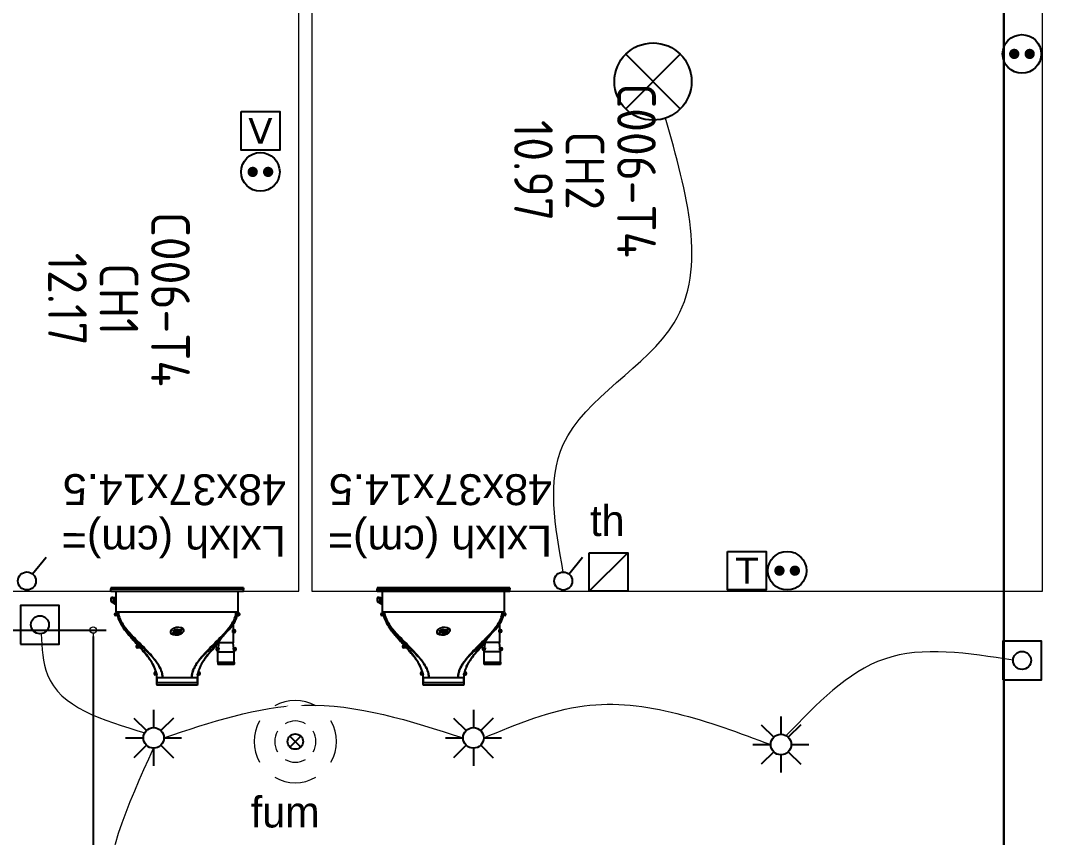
# Model space of a CAD drawing. Header units: millimetres. Extents: x 454430 to 532383, y -370512 to -310890.
# Drawn here: x 493818 to 497810, y -338494 to -335321 of the extents above; entities that cross this region are included whole.
import ezdxf
from ezdxf import colors
from ezdxf.entities.mleader import LeaderData, LeaderLine
from ezdxf.math import Vec2, Vec3

# ---------------------------------------------------------------- set-up
doc = ezdxf.new("R2010")
doc.units = ezdxf.units.MM
doc.set_wipeout_variables(frame=1)
doc.layers.add('_GAZELEC-BOITE INCORPO', color=36, linetype='Continuous', lineweight=18)
doc.layers.add('_GAZELEC-RESERVATION', color=1, linetype='Continuous', lineweight=18)
for name, color, linetype in [('prlm-CHAUFF', 30, 'Continuous'), ('prlm-ELEC-CFA', 181, 'Continuous'), ('prlm-ELEC-CFO', 201, 'Continuous'), ('prlm-ELEC-SSI', 230, 'Continuous')]:
    doc.layers.add(name, color=color, linetype=linetype)
doc.layers.add('prlm-xpoly', color=7, linetype='Continuous', plot=False)
doc.layers.add('prlm-ZEROPLOT', color=254, linetype='Continuous', plot=False)
doc.styles.add('Arial', font='arial.ttf')
doc.styles.add('prlm-elec-cfa', font='comic.ttf', dxfattribs={"height": 12})
doc.styles.add('prlm-elec-ssi', font='comic.ttf', dxfattribs={"height": 12})
doc.styles.add('prlm-xpoly', font='isocp.shx', dxfattribs={"height": 15})
doc.styles.get("Standard").update_dxf_attribs({"font": 'arial.ttf'})
doc.dimstyles.new('200', dxfattribs={"dimtxt": 150, "dimasz": 25, "dimexe": 50, "dimexo": 50, "dimgap": 20, "dimtad": 1, "dimdec": 0, "dimlfac": 0.1, "dimdsep": 46, "dimtxsty": 'Arial', "dimblk1": 'DOTBLANK', "dimblk2": 'DOTBLANK', "dimsah": 1, "dimcen": 25, "dimclrd": 5, "dimclre": 5, "dimadec": 0, "dimazin": 0, "dimtfac": 1, "dimtdec": 0, "dimtmove": 0, "dimatfit": 3, "dimldrblk": 'DOTBLANK', "dimfxl": 50, "dimtolj": 1, "dimtzin": 0, "dimarcsym": 0})

# ---------------------------------------------------------------- blocks, each defined once
blk = doc.blocks.new('xi.BP')
at = {"layer": 'prlm-ELEC-CFO', "color": 0, "flags": 128}
blk.add_lwpolyline([(-7.5, -7.5), (7.5, -7.5), (7.5, 7.5), (-7.5, 7.5)], close=True, dxfattribs=at)
at = {"layer": 'prlm-ELEC-CFO', "color": 0}
blk.add_circle((0, 0), 3.5, dxfattribs=at)
blk = doc.blocks.new('xi.SPOT')
at = {"color": 0, "lineweight": 5}
blk.add_wipeout([(-4, 0), (-2.83, -2.83), (0, -4), (2.83, -2.83), (4, 0), (2.83, 2.83), (0, 4), (-2.83, 2.83)], dxfattribs=at).dxf.layer = 'prlm-ELEC-CFO'
at = {"layer": 'prlm-ELEC-CFO', "color": 0, "linetype": 'ByBlock', "lineweight": -2, "flags": 128}
for points in [[(0, 10.88), (0, 4)], [(-7.69, 7.69), (-2.83, 2.83)], [(7.69, 7.69), (2.83, 2.83)], [(-10.88, 0), (-4, 0)], [(4, 0), (10.88, 0)], [(-2.83, -2.83), (-7.69, -7.69)], [(2.83, -2.83), (7.69, -7.69)], [(0, -4), (0, -10.88)]]:
    blk.add_lwpolyline(points, dxfattribs=at)
at = {"layer": 'prlm-ELEC-CFO', "color": 0, "linetype": 'ByBlock', "lineweight": -2}
blk.add_circle((0, 0), 4, dxfattribs=at)
blk = doc.blocks.new('xi.PC')
at = {"color": 0, "lineweight": 5}
blk.add_wipeout([(-7.5, -7.5), (7.5, -7.5), (7.5, 7.5), (-7.5, 7.5)], dxfattribs=at).dxf.layer = 'prlm-ELEC-CFO'
at = {"layer": 'prlm-ELEC-CFO', "color": 0, "linetype": 'ByBlock', "lineweight": 5, "const_width": 2}
for points in [[(-4, 0, 1), (-2, 0, 1)], [(2, 0, 1), (4, 0, 1)]]:
    blk.add_lwpolyline(points, format="xyb", close=True, dxfattribs=at)
at = {"layer": 'prlm-ELEC-CFO', "color": 0, "linetype": 'ByBlock', "lineweight": -2}
blk.add_circle((0, 0), 7.5, dxfattribs=at)
blk = doc.blocks.new('xi.SA')
at = {"layer": 'prlm-ELEC-CFO', "color": 0}
blk.add_lwpolyline([(0.2, -1.28), (5.5, 5.28)], dxfattribs=at)
blk.add_circle((-2, -4), 3.5, dxfattribs=at)
blk = doc.blocks.new('xi.PTCE')
at = {"layer": 'prlm-ELEC-CFO', "color": 0}
for points in [[(-10.61, 10.61), (10.61, -10.61)], [(10.61, 10.61), (-10.61, -10.61)]]:
    blk.add_lwpolyline(points, dxfattribs=at)
at = {"layer": 'prlm-ELEC-CFO', "color": 0, "linetype": 'ByBlock'}
blk.add_circle((0, 0), 15, dxfattribs=at)
blk = doc.blocks.new('xi.fum')
at = {"color": 0}
blk.add_wipeout([(-10.61, -10.61), (-15, 0), (-10.61, 10.61), (0, 15), (10.61, 10.61), (15, 0), (10.61, -10.61), (0, -15)], dxfattribs=at).dxf.layer = 'prlm-ELEC-SSI'
at = {"layer": 'prlm-ELEC-SSI', "color": 0}
for points in [[(-2.12, 2.12), (2.12, -2.12)], [(2.12, 2.12), (-2.12, -2.12)]]:
    blk.add_lwpolyline(points, dxfattribs=at)
blk.add_circle((0, 0), 3, dxfattribs=at)
at = {"layer": 'prlm-ELEC-SSI', "color": 0, "lineweight": 13}
for radius, start, end in [(16, 60, 120), (16, 150, 210), (8, 60, 120), (16, 330, 30), (8, 150, 210), (8, 330, 30), (8, 240, 300), (16, 240, 300)]:
    blk.add_arc((0, 0), radius, start, end, dxfattribs=at)
blk = doc.blocks.new('xi.twintop')
at = {"layer": 'prlm-CHAUFF', "ltscale": 50}
for p, q in [((-7.9, 36.5), (7.9, 36.5)), ((-8.61, 31.95), (-8.61, 32.05)), ((-8.61, 32.05), (-8.51, 32.05)), ((-8.51, 31.95), (-8.61, 31.95)), ((-8.51, 32.16), (-8.41, 32.16)), ((-8.51, 32.05), (-8.51, 32.16)), ((-8.51, 31.84), (-8.51, 31.95)), ((-7.9, 32.5), (-8.46, 32.5)), ((-8.41, 32.16), (-8.41, 32.05)), ((-8.41, 32.05), (-8.3, 32.05)), ((-8.3, 31.95), (-8.41, 31.95)), ((-8.41, 31.95), (-8.41, 31.84)), ((-8.3, 32.05), (-8.3, 31.95)), ((-8.16, 31.5), (-7.95, 32.18)), ((-8, 35.6), (8, 35.6)), ((-7.9, 32.5), (-7.95, 32.18)), ((-7.9, 35.6), (-7.9, 33.5)), ((-7.9, 33.5), (-7.9, 35.6)), ((-5.67, 33.5), (-7.9, 33.5)), ((5.67, 33.5), (-5.67, 33.5)), ((7.9, 33.5), (5.67, 33.5)), ((7.9, 35.6), (7.9, 33.5)), ((7.9, 33.5), (7.9, 35.6)), ((7.95, 32.18), (7.9, 32.5)), ((7.9, 32.5), (8.46, 32.5)), ((8.16, 31.5), (7.95, 32.18)), ((8.3, 31.95), (8.3, 32.05)), ((8.3, 32.05), (8.41, 32.05)), ((8.41, 31.95), (8.3, 31.95)), ((8.41, 32.16), (8.51, 32.16)), ((8.41, 32.05), (8.41, 32.16)), ((8.41, 31.84), (8.41, 31.95)), ((8.51, 32.16), (8.51, 32.05)), ((8.51, 32.05), (8.61, 32.05)), ((8.61, 31.95), (8.51, 31.95)), ((8.51, 31.95), (8.51, 31.84)), ((8.61, 32.05), (8.61, 31.95)), ((-22.15, 28.5), (-15.85, 28.5)), ((-9.41, 28.48), (-9.41, 28.48)), ((-8.41, 31.84), (-8.51, 31.84)), ((-8.46, 31.5), (-8.16, 31.5)), ((8.46, 31.5), (8.16, 31.5)), ((8.51, 31.84), (8.41, 31.84)), ((9.12, 29.02), (9.09, 29.02)), ((9.41, 28.48), (9.38, 28.48)), ((-15.75, 27.6), (-22.25, 27.6)), ((-22.15, 27.6), (-22.15, 23.5)), ((-22.15, 27.6), (-22.15, 23.5)), ((-15.85, 27.6), (-15.85, 23.5)), ((-15.85, 27.6), (-15.85, 23.5)), ((-22.56, 22.55), (-22.45, 22.55)), ((-22.56, 22.45), (-22.56, 22.55)), ((-22.45, 22.45), (-22.56, 22.45)), ((-22.45, 22.66), (-22.35, 22.66)), ((-22.45, 22.55), (-22.45, 22.66)), ((-22.45, 22.34), (-22.45, 22.45)), ((-22.35, 22.34), (-22.45, 22.34)), ((-22.4, 23), (-21.97, 23)), ((-21.85, 22), (-22.4, 22)), ((-22.35, 22.66), (-22.35, 22.55)), ((-22.35, 22.55), (-22.24, 22.55)), ((-22.24, 22.45), (-22.35, 22.45)), ((-22.35, 22.45), (-22.35, 22.34)), ((-22.24, 22.55), (-22.24, 22.45)), ((-15.85, 23.5), (-22.15, 23.5)), ((-21.97, 23), (-21.85, 22.06)), ((-21.85, 22.06), (-21.85, 22)), ((-21.8, 20), (-16.2, 20)), ((-21.8, 16), (-21.8, 20)), ((-21.8, 16), (-21.8, 20)), ((-16.2, 19.84), (-14.13, 22)), ((-14.13, 22), (-16.2, 19.84)), ((-16.2, 19.84), (-16.2, 20)), ((-16.2, 19.84), (-16.2, 20)), ((-16.15, 22.06), (-16.03, 23)), ((-16.15, 22), (-16.15, 22.06)), ((-15.6, 22), (-16.15, 22)), ((-16.03, 23), (-15.6, 23)), ((-15.76, 22.45), (-15.76, 22.55)), ((-15.76, 22.55), (-15.65, 22.55)), ((-15.65, 22.45), (-15.76, 22.45)), ((-15.65, 22.66), (-15.55, 22.66)), ((-15.65, 22.55), (-15.65, 22.66)), ((-15.65, 22.34), (-15.65, 22.45)), ((-15.55, 22.34), (-15.65, 22.34)), ((-15.55, 22.66), (-15.55, 22.55)), ((-15.55, 22.55), (-15.44, 22.55)), ((-15.55, 22.45), (-15.55, 22.34)), ((-15.44, 22.45), (-15.55, 22.45)), ((-15.44, 22.55), (-15.44, 22.45)), ((14.83, 21), (13.83, 22)), ((13.83, 22), (15.44, 22)), ((15.44, 21), (14.83, 21)), ((15.28, 21.45), (15.28, 21.55)), ((15.28, 21.55), (15.39, 21.55)), ((15.39, 21.45), (15.28, 21.45)), ((15.39, 21.66), (15.49, 21.66)), ((15.39, 21.55), (15.39, 21.66)), ((15.39, 21.34), (15.39, 21.45)), ((15.49, 21.34), (15.39, 21.34)), ((15.49, 21.66), (15.49, 21.55)), ((15.49, 21.55), (15.6, 21.55)), ((15.49, 21.45), (15.49, 21.34)), ((15.6, 21.45), (15.49, 21.45)), ((15.6, 21.55), (15.6, 21.45)), ((-22.2, 16), (-21.65, 16)), ((-21.65, 16), (-21.65, 15)), ((-22.36, 15.45), (-22.36, 15.55)), ((-22.36, 15.55), (-22.25, 15.55)), ((-22.25, 15.45), (-22.36, 15.45)), ((-22.25, 15.66), (-22.15, 15.66)), ((-22.25, 15.55), (-22.25, 15.66)), ((-22.25, 15.34), (-22.25, 15.45)), ((-22.15, 15.34), (-22.25, 15.34)), ((-21.65, 15), (-22.2, 15)), ((-22.15, 15.66), (-22.15, 15.55)), ((-22.15, 15.55), (-22.04, 15.55)), ((-22.15, 15.45), (-22.15, 15.34)), ((-22.04, 15.45), (-22.15, 15.45)), ((-22.04, 15.55), (-22.04, 15.45)), ((-21.8, 12.88), (-21.8, 15)), ((-21.8, 12.88), (-21.8, 15)), ((-23.96, 8.95), (-23.96, 9.05)), ((-23.96, 9.05), (-23.85, 9.05)), ((-23.85, 8.95), (-23.96, 8.95)), ((-23.85, 9.16), (-23.75, 9.16)), ((-23.85, 9.05), (-23.85, 9.16)), ((-23.85, 8.84), (-23.85, 8.95)), ((-23.75, 8.84), (-23.85, 8.84)), ((-23.8, 9.5), (-23.19, 9.5)), ((-23.36, 8.5), (-23.8, 8.5)), ((-23.75, 9.16), (-23.75, 9.05)), ((-23.75, 9.05), (-23.64, 9.05)), ((-23.75, 8.95), (-23.75, 8.84)), ((-23.64, 8.95), (-23.75, 8.95)), ((23.7, 8), (-23.7, 8)), ((-23.7, 8), (-23.7, 0)), ((-23.64, 9.05), (-23.64, 8.95)), ((-23.36, 8.42), (-23.36, 8.5)), ((23.19, 9.5), (23.8, 9.5)), ((23.36, 8.42), (23.36, 8.5)), ((23.8, 8.5), (23.36, 8.5)), ((23.64, 8.95), (23.64, 9.05)), ((23.64, 9.05), (23.75, 9.05)), ((23.75, 8.95), (23.64, 8.95)), ((23.7, 8), (23.7, 0)), ((23.75, 9.16), (23.85, 9.16)), ((23.75, 9.05), (23.75, 9.16)), ((23.75, 8.84), (23.75, 8.95)), ((23.85, 8.84), (23.75, 8.84)), ((23.85, 9.16), (23.85, 9.05)), ((23.85, 9.05), (23.96, 9.05)), ((23.85, 8.95), (23.85, 8.84)), ((23.96, 8.95), (23.85, 8.95)), ((23.96, 9.05), (23.96, 8.95)), ((24.18, 4.47), (23.7, 4.81)), ((24.06, 4.42), (23.7, 4.66)), ((24.06, 2.6), (24.06, 4.42)), ((24.64, 4.04), (24.06, 4.42)), ((24.2, 4.46), (24.18, 4.47)), ((24.54, 4.24), (24.2, 4.46)), ((24.35, 4.85), (24.33, 4.89)), ((24.35, 4.36), (24.35, 4.85)), ((24.35, 4.85), (24.36, 4.85)), ((24.41, 4.79), (24.43, 4.83)), ((24.41, 4.79), (24.41, 4.32)), ((25.01, 4.43), (24.41, 4.79)), ((24.43, 4.83), (25.04, 4.47)), ((24.64, 4.04), (24.72, 4.01)), ((24.64, 2.6), (24.64, 4.04)), ((24.72, 4.01), (24.72, 2.65)), ((25.04, 4.47), (25.01, 4.43)), ((25.01, 4.25), (25.01, 4.43)), ((25.02, 4.42), (25.01, 4.43)), ((25.06, 4.46), (25.02, 4.42)), ((25.02, 4.42), (25.02, 4.25)), ((25.28, 4.25), (25.02, 4.42)), ((25.04, 4.47), (25.06, 4.46)), ((25.06, 4.46), (25.39, 4.24)), ((25.71, 2.65), (25.71, 4.01)), ((-25.75, 0), (-25.75, -0.73)), ((25.75, 0), (-25.75, 0)), ((23.7, 2.6), (24.06, 2.6)), ((23.7, 2.57), (23.73, 2.6)), ((23.79, 2.6), (23.88, 2.51)), ((23.88, 2.51), (23.97, 2.6)), ((24.04, 2.6), (24.13, 2.51)), ((24.64, 2.6), (24.06, 2.6)), ((24.13, 2.51), (24.22, 2.6)), ((24.18, 2.56), (24.24, 2.51)), ((24.24, 2.51), (24.3, 2.58)), ((24.28, 2.6), (24.37, 2.51)), ((24.37, 2.51), (24.46, 2.6)), ((24.42, 2.57), (24.48, 2.51)), ((24.48, 2.51), (24.56, 2.58)), ((24.54, 2.6), (24.63, 2.51)), ((24.63, 2.51), (24.72, 2.6)), ((24.72, 2.65), (24.64, 2.6)), ((24.64, 2.6), (24.64, 2.6)), ((25.66, 2.6), (24.64, 2.6)), ((24.7, 2.58), (24.77, 2.51)), ((24.72, 2.65), (25.71, 2.65)), ((24.73, 2.6), (24.82, 2.51)), ((24.77, 2.51), (24.79, 2.53)), ((24.82, 2.51), (24.91, 2.6)), ((24.9, 2.59), (24.98, 2.51)), ((24.98, 2.51), (25.07, 2.6)), ((25.02, 2.54), (25.05, 2.51)), ((25.05, 2.51), (25.09, 2.55)), ((25.06, 2.58), (25.13, 2.51)), ((25.13, 2.51), (25.22, 2.6)), ((25.19, 2.57), (25.25, 2.51)), ((25.25, 2.51), (25.34, 2.6)), ((25.27, 2.53), (25.29, 2.51)), ((25.29, 2.51), (25.32, 2.54)), ((25.31, 2.56), (25.36, 2.51)), ((25.36, 2.51), (25.45, 2.6)), ((25.4, 2.55), (25.44, 2.51)), ((25.44, 2.51), (25.53, 2.6)), ((25.48, 2.54), (25.51, 2.51)), ((25.51, 2.51), (25.6, 2.6)), ((25.53, 2.53), (25.55, 2.51)), ((25.55, 2.51), (25.64, 2.6)), ((25.71, 2.65), (25.66, 2.6)), ((25.66, 2.6), (25.66, 2.6)), ((25.75, 0), (25.75, -0.73)), ((-25.75, -0.81), (-25.75, -0.73)), ((-25.75, -0.73), (25.75, -0.73)), ((-25.75, -1.3), (-25.75, -0.81)), ((25.75, -0.81), (-25.75, -0.81)), ((-25.75, -1.3), (25.75, -1.3)), ((23.75, -0.99), (-23.75, -0.99)), ((-23.75, -1.06), (-23.75, -0.99)), ((-23.55, -0.99), (-23.75, -1.06)), ((-23.75, -1.06), (23.75, -1.06)), ((23.75, -1.11), (-23.75, -1.11)), ((-23.75, -1.16), (-23.75, -1.11)), ((-23.59, -1.11), (-23.75, -1.16)), ((-23.75, -1.16), (23.75, -1.16)), ((23.75, -1.2), (-23.75, -1.2)), ((-23.75, -1.23), (-23.75, -1.2)), ((-23.64, -1.2), (-23.75, -1.23)), ((-23.75, -1.23), (23.75, -1.23)), ((23.75, -1.26), (-23.75, -1.26)), ((-23.75, -1.28), (-23.75, -1.26)), ((-23.68, -1.26), (-23.75, -1.28)), ((-23.75, -1.28), (23.75, -1.28)), ((23.75, -1.29), (-23.75, -1.29)), ((-23.75, -1.3), (-23.75, -1.29)), ((-23.73, -1.29), (-23.75, -1.3)), ((-23.75, -1.3), (23.75, -1.3)), ((23.75, -1.06), (23.55, -0.99)), ((23.75, -1.16), (23.59, -1.11)), ((23.75, -1.23), (23.64, -1.2)), ((23.75, -1.28), (23.68, -1.26)), ((23.75, -1.3), (23.73, -1.29)), ((23.75, -0.99), (23.75, -1.06)), ((23.75, -1.11), (23.75, -1.16)), ((23.75, -1.2), (23.75, -1.23)), ((23.75, -1.26), (23.75, -1.28)), ((23.75, -1.29), (23.75, -1.3)), ((25.75, -0.73), (25.75, -0.81)), ((25.75, -1.3), (25.75, -0.81))]:
    blk.add_line(p, q, dxfattribs=at)
for centre, radius in [((-8.46, 32), 0.3), ((-8.46, 32), 0.25), ((8.46, 32), 0.3), ((8.46, 32), 0.25), ((-22.4, 22.5), 0.3), ((-22.4, 22.5), 0.25), ((-15.6, 22.5), 0.3), ((-15.6, 22.5), 0.25), ((15.44, 21.5), 0.3), ((15.44, 21.5), 0.25), ((-22.2, 15.5), 0.3), ((-22.2, 15.5), 0.25), ((-23.8, 9), 0.3), ((-23.8, 9), 0.25), ((23.8, 9), 0.3), ((23.8, 9), 0.25)]:
    blk.add_circle(centre, radius, dxfattribs=at)
for centre, radius, start, end in [((-6.01, 35.83), 2, 160.5755, 186.7441), ((-6.01, 35.83), 2, 160.5755, 186.7441), ((6.01, 35.83), 2, 353.2559, 19.4245), ((6.01, 35.83), 2, 353.2559, 19.4245), ((-8.46, 32), 0.5, 90, 270), ((-15.67, 33.51), 7.77, 352.5456, 359.9423), ((-15.72, 33.51), 7.82, 352.5763, 359.9264), ((-15.07, 33.49), 7.17, 352.0923, 353.5448), ((-15.07, 33.49), 7.17, 353.9053, 0.1157), ((15.11, 33.49), 7.25, 179.9215, 187.8382), ((15.67, 33.51), 7.77, 180.0577, 187.4544), ((15.72, 33.51), 7.82, 180.0736, 187.4237), ((21.1, 34.98), 13.43, 192.9954, 216.0824), ((8.46, 32), 0.5, 270, 90), ((-20.26, 27.83), 2, 160.5755, 186.7441), ((-20.26, 27.83), 2, 160.5755, 186.7441), ((-17.74, 27.83), 2, 353.2559, 19.4245), ((-17.74, 27.83), 2, 353.2559, 19.4245), ((-43.13, 48.06), 39, 319.3887, 329.86), ((-43.13, 48.06), 39, 319.3887, 329.8601), ((-26.92, 38.17), 20.01, 331.0483, 332.7983), ((-26.92, 38.17), 20.01, 331.0482, 332.7982), ((-19.51, 34.47), 11.74, 332.3321, 345.441), ((-19.16, 34.32), 11.35, 332.1374, 345.6929), ((19.16, 34.32), 11.35, 194.4106, 207.8626), ((26.92, 38.17), 20.01, 207.2018, 208.9518), ((43.13, 48.06), 39, 210.1399, 220.6113), ((43.13, 48.06), 39, 212.5506, 220.6113), ((-22.4, 22.5), 0.5, 90, 270), ((-15.6, 22.5), 0.5, 270, 90), ((-22.51, 30.1), 11.66, 315.9701, 320.4245), ((-22.76, 30.33), 11.99, 316.0326, 320.3619), ((22.51, 30.1), 11.66, 219.5755, 224.0299), ((22.76, 30.33), 11.99, 219.6381, 223.9674), ((15.44, 21.5), 0.5, 270, 90), ((-22.2, 15.5), 0.5, 90, 270), ((-44.74, 40.05), 35.1, 315.7111, 319.5265), ((-2.48, -0.77), 23.65, 136.4099, 144.7501), ((-23.8, 9), 0.5, 90, 270), ((-11.41, 6.64), 12.12, 163.7263, 166.3852), ((23.8, 9), 0.5, 270, 90), ((17.64, -7.23), 13.85, 61.9182, 64.0515), ((17.76, -6.88), 13.43, 62.115, 63.7632), ((18.29, -6.04), 12.5, 61.3177, 61.5903), ((24.75, 5.45), 0.703, 233.033, 242.9325), ((24.72, 5.11), 0.448, 214.6713, 225.4982), ((25.88, 4.92), 0.836, 234.1326, 239.2425), ((18.29, -6.04), 12.5, 53.7494, 55.0637)]:
    blk.add_arc(centre, radius, start, end, dxfattribs=at)
blk.add_ellipse((0, 15.55), major_axis=(2.49, 0.57), ratio=0.600775, dxfattribs=at)
for points, knots in [([(-5.67, 33.5), (-5.67, 33.33), (-5.68, 33.16), (-5.7, 32.82), (-5.72, 32.65), (-5.8, 32.15), (-5.87, 31.82), (-6.05, 31.16), (-6.16, 30.84), (-6.41, 30.21), (-6.55, 29.9), (-7, 29), (-7.34, 28.43), (-8.08, 27.34), (-8.47, 26.81), (-9.69, 25.27), (-10.57, 24.3), (-12.38, 22.39), (-13.32, 21.46), (-15.19, 19.6), (-16.12, 18.67), (-17.95, 16.77), (-18.84, 15.8), (-20.08, 14.27), (-20.47, 13.75), (-21.03, 12.94), (-21.21, 12.66), (-21.55, 12.09), (-21.72, 11.8), (-22.17, 10.91), (-22.43, 10.31), (-22.7, 9.36), (-22.77, 9.03), (-22.86, 8.47), (-22.88, 8.24), (-22.89, 8)], [0, 0, 0, 0, 0.015625, 0.015625, 0.03125, 0.03125, 0.0625, 0.0625, 0.09375, 0.09375, 0.125, 0.125, 0.1875, 0.1875, 0.25, 0.25, 0.375, 0.375, 0.5, 0.5, 0.625, 0.625, 0.75, 0.75, 0.8125, 0.8125, 0.84375, 0.84375, 0.875, 0.875, 0.9375, 0.9375, 0.96875, 0.96875, 0.9907189, 0.9907189, 0.9907189, 0.9907189]), ([(-18.04, 17.26), (-16.85, 18.51), (-15.59, 19.7), (-13.1, 22.1), (-11.85, 23.3), (-10.07, 25.17), (-9.49, 25.81), (-8.39, 27.13), (-7.87, 27.82), (-7.16, 28.91), (-6.93, 29.29), (-6.52, 30.07), (-6.33, 30.48), (-6.02, 31.31), (-5.89, 31.74), (-5.76, 32.39), (-5.73, 32.61), (-5.69, 32.95), (-5.69, 33.06), (-5.67, 33.28), (-5.67, 33.39), (-5.67, 33.5)], [0, 0, 0, 0, 0.25, 0.25, 0.5, 0.5, 0.625, 0.625, 0.75, 0.75, 0.8125, 0.8125, 0.875, 0.875, 0.9375, 0.9375, 0.96875, 0.96875, 0.984375, 0.984375, 1, 1, 1, 1]), ([(5.67, 33.5), (5.67, 33.33), (5.68, 33.16), (5.71, 32.81), (5.73, 32.64), (5.81, 32.14), (5.88, 31.8), (6.08, 31.14), (6.2, 30.82), (6.47, 30.19), (6.62, 29.88), (7.1, 28.98), (7.46, 28.42), (8.23, 27.34), (8.65, 26.82), (9.93, 25.3), (10.84, 24.34), (12.72, 22.46), (13.69, 21.54), (15.61, 19.69), (16.57, 18.77), (18.43, 16.87), (19.34, 15.9), (20.59, 14.36), (20.99, 13.83), (21.55, 13), (21.73, 12.72), (22.07, 12.15), (22.24, 11.85), (22.69, 10.95), (22.94, 10.33), (23.21, 9.37), (23.28, 9.05), (23.36, 8.48), (23.38, 8.24), (23.39, 8)], [0, 0, 0, 0, 0.015625, 0.015625, 0.03125, 0.03125, 0.0625, 0.0625, 0.09375, 0.09375, 0.125, 0.125, 0.1875, 0.1875, 0.25, 0.25, 0.375, 0.375, 0.5, 0.5, 0.625, 0.625, 0.75, 0.75, 0.8125, 0.8125, 0.84375, 0.84375, 0.875, 0.875, 0.9375, 0.9375, 0.96875, 0.96875, 0.9908046, 0.9908046, 0.9908046, 0.9908046]), ([(22.89, 8), (22.88, 8.24), (22.86, 8.47), (22.77, 9.03), (22.7, 9.36), (22.43, 10.31), (22.17, 10.91), (21.72, 11.8), (21.55, 12.09), (21.21, 12.66), (21.03, 12.94), (20.47, 13.75), (20.08, 14.27), (18.84, 15.8), (17.95, 16.77), (16.12, 18.67), (15.18, 19.6), (13.32, 21.46), (12.38, 22.39), (10.57, 24.3), (9.69, 25.27), (8.47, 26.81), (8.08, 27.34), (7.34, 28.43), (7, 29), (6.55, 29.9), (6.41, 30.21), (6.16, 30.84), (6.05, 31.16), (5.87, 31.82), (5.79, 32.15), (5.72, 32.65), (5.7, 32.82), (5.68, 33.16), (5.67, 33.33), (5.67, 33.5)], [0.0092808, 0.0092808, 0.0092808, 0.0092808, 0.03125, 0.03125, 0.0625, 0.0625, 0.125, 0.125, 0.15625, 0.15625, 0.1875, 0.1875, 0.25, 0.25, 0.375, 0.375, 0.5, 0.5, 0.625, 0.625, 0.75, 0.75, 0.8125, 0.8125, 0.875, 0.875, 0.90625, 0.90625, 0.9375, 0.9375, 0.96875, 0.96875, 0.984375, 0.984375, 1, 1, 1, 1]), ([(-8.9, 29.46), (-9.06, 29.12), (-9.43, 28.41), (-10.08, 27.35), (-10.83, 26.27), (-11.65, 25.18), (-12.54, 24.1), (-13.65, 22.81), (-14.86, 21.46), (-15.81, 20.43), (-16.2, 20)], [0.1568082, 0.1568082, 0.1568082, 0.1568082, 0.2305418, 0.3149874, 0.4025619, 0.4929385, 0.5856877, 0.6803551, 0.8317746, 0.9509578, 0.9509578, 0.9509578, 0.9509578]), ([(14.38, 22), (14.06, 22.36), (13.37, 23.14), (12.33, 24.35), (11.38, 25.54), (10.58, 26.62), (9.93, 27.59), (9.37, 28.52), (9.05, 29.15), (8.91, 29.44)], [0.5730592, 0.5730592, 0.5730592, 0.5730592, 0.626259, 0.6884084, 0.7489718, 0.7930827, 0.8358988, 0.8773199, 0.9123747, 0.9123747, 0.9123747, 0.9123747]), ([(23.19, 9.5), (23.12, 9.79), (23.04, 10.07), (22.86, 10.64), (22.75, 10.92), (22.41, 11.74), (22.14, 12.27), (21.56, 13.3), (21.24, 13.8), (20.57, 14.77), (20.21, 15.25), (19.11, 16.65), (18.33, 17.54), (16.73, 19.29), (15.91, 20.15), (15.09, 21)], [0, 0, 0, 0, 0.0625, 0.0625, 0.125, 0.125, 0.25, 0.25, 0.375, 0.375, 0.5, 0.5, 0.75, 0.75, 1, 1, 1, 1]), ([(21.4, 13.55), (21.3, 13.71), (20.98, 14.2), (20.41, 15.02), (19.67, 15.99), (18.88, 16.96), (17.95, 18.04), (16.9, 19.22), (15.98, 20.24), (15.44, 20.84), (15.29, 21)], [0.1694223, 0.1694223, 0.1694223, 0.1694223, 0.1906001, 0.2339285, 0.2787061, 0.3247019, 0.3716424, 0.4351709, 0.4991397, 0.523565, 0.523565, 0.523565, 0.523565]), ([(-18.04, 17.26), (-17.81, 17.52), (-17.58, 17.79), (-17.17, 18.3), (-16.98, 18.55), (-16.64, 19.03), (-16.49, 19.25), (-16.32, 19.53), (-16.28, 19.62), (-16.22, 19.76), (-16.2, 19.81), (-16.2, 19.84)], [0, 0, 0, 0, 0.25, 0.25, 0.5, 0.5, 0.75, 0.75, 0.875, 0.875, 1, 1, 1, 1]), ([(-1.63, 15.67), (-0.9, 16.39), (-0.53, 16.49), (-0.14, 16.44), (0.47, 16.38), (1.12, 15.98), (1.85, 16.55)], [0, 0, 0, 0, 0.389075, 0.389075, 0.389075, 1, 1, 1, 1]), ([(-23.39, 8), (-23.38, 8.28), (-23.35, 8.55), (-23.25, 9.19), (-23.16, 9.55), (-22.84, 10.61), (-22.54, 11.29), (-21.83, 12.6), (-21.42, 13.22), (-20.56, 14.41), (-20.09, 14.98), (-19.62, 15.54)], [0.0331631, 0.0331631, 0.0331631, 0.0331631, 0.125, 0.125, 0.25, 0.25, 0.5, 0.5, 0.75, 0.75, 1, 1, 1, 1]), ([(-23.19, 9.5), (-23.12, 9.8), (-23.04, 10.09), (-22.9, 10.53), (-22.84, 10.67), (-22.74, 10.96), (-22.68, 11.1), (-22.5, 11.53), (-22.37, 11.8), (-22.1, 12.35), (-21.95, 12.61), (-21.8, 12.88)], [0, 0, 0, 0, 0.25, 0.25, 0.375, 0.375, 0.5, 0.5, 0.75, 0.75, 1, 1, 1, 1]), ([(-21.8, 12.88), (-21.96, 12.6), (-22.11, 12.32), (-22.4, 11.74), (-22.54, 11.45), (-22.78, 10.85), (-22.89, 10.55), (-23.01, 10.17), (-23.03, 10.1), (-23.05, 10.03)], [0, 0, 0, 0, 0.25, 0.25, 0.5, 0.5, 0.75, 0.75, 0.8062429, 0.8062429, 0.8062429, 0.8062429]), ([(-1.94, 14.63), (-1.21, 15.35), (-0.84, 15.44), (-0.45, 15.4), (0.16, 15.33), (0.81, 14.93), (1.54, 15.51)], [0, 0, 0, 0, 0.389075, 0.389075, 0.389075, 1, 1, 1, 1]), ([(24.24, 4.96), (24.23, 4.96), (24.23, 4.96), (24.22, 4.97), (24.2, 4.97), (24.19, 4.97), (24.18, 4.98), (24.16, 4.98), (24.15, 4.98), (24.13, 4.99), (24.11, 4.99), (24.09, 4.99), (24.08, 4.99), (24.05, 4.99), (24.02, 4.99), (23.98, 4.99), (23.93, 4.98), (23.89, 4.98), (23.84, 4.97), (23.78, 4.96), (23.74, 4.95), (23.71, 4.95), (23.7, 4.94)], [0.1059402, 0.1059402, 0.1059402, 0.1059402, 0.1359504, 0.1694868, 0.202886, 0.2361704, 0.2693627, 0.3024859, 0.3355633, 0.3686184, 0.401675, 0.434757, 0.4678887, 0.5010941, 0.5629781, 0.6246926, 0.6863942, 0.7482374, 0.8103737, 0.8729511, 0.9361135, 0.9654522, 0.9654522, 0.9654522, 0.9654522]), ([(23.7, 4.91), (23.71, 4.91), (23.72, 4.91), (23.74, 4.92), (23.78, 4.92), (23.81, 4.93), (23.83, 4.93), (23.86, 4.94), (23.89, 4.94), (23.92, 4.95), (23.94, 4.95), (23.97, 4.95), (23.99, 4.96), (24.02, 4.96), (24.04, 4.96), (24.06, 4.96), (24.08, 4.96), (24.11, 4.96), (24.14, 4.96), (24.18, 4.96), (24.21, 4.95), (24.24, 4.95), (24.26, 4.94), (24.28, 4.93), (24.3, 4.92), (24.32, 4.91), (24.33, 4.9), (24.33, 4.89)], [0.053874, 0.053874, 0.053874, 0.053874, 0.0607104, 0.0907643, 0.1206402, 0.1503557, 0.1799287, 0.2093776, 0.238721, 0.2679778, 0.2971672, 0.3263086, 0.3554219, 0.3845269, 0.4136437, 0.4427926, 0.4719939, 0.5012681, 0.5562327, 0.6110034, 0.6657154, 0.7205017, 0.7754929, 0.8308166, 0.8865967, 0.9429527, 1, 1, 1, 1]), ([(24.35, 4.85), (24.35, 4.86), (24.35, 4.86), (24.34, 4.87), (24.33, 4.88), (24.32, 4.88), (24.31, 4.89), (24.3, 4.89), (24.29, 4.9), (24.28, 4.9), (24.26, 4.91), (24.25, 4.91), (24.23, 4.91), (24.22, 4.92), (24.2, 4.92), (24.18, 4.92), (24.17, 4.92), (24.15, 4.92), (24.12, 4.92), (24.09, 4.92), (24.05, 4.92), (24, 4.92), (23.95, 4.91), (23.9, 4.9), (23.85, 4.89), (23.79, 4.88), (23.74, 4.87), (23.71, 4.86), (23.7, 4.86)], [0, 0, 0, 0, 0.0300773, 0.0600539, 0.0899314, 0.1197114, 0.1493956, 0.1789856, 0.2084831, 0.2378898, 0.2672073, 0.2964374, 0.3255817, 0.3546421, 0.3836203, 0.4125181, 0.4413372, 0.4700795, 0.4987468, 0.5532579, 0.6080368, 0.6630958, 0.7184471, 0.7741027, 0.8300742, 0.8863734, 0.9430116, 0.9677174, 0.9677174, 0.9677174, 0.9677174]), ([(24.65, 4.2), (24.65, 4.2), (24.64, 4.2), (24.64, 4.2), (24.63, 4.2), (24.63, 4.2), (24.62, 4.2), (24.61, 4.21), (24.6, 4.21), (24.59, 4.21), (24.58, 4.22), (24.55, 4.23), (24.54, 4.24), (24.54, 4.24)], [0, 0, 0, 0, 0.061789, 0.122374, 0.182441, 0.242697, 0.303842, 0.366548, 0.43144, 0.49908, 0.668346, 0.832646, 1, 1, 1, 1]), ([(25.45, 4.21), (25.44, 4.21), (25.44, 4.22), (25.43, 4.22), (25.41, 4.23), (25.4, 4.23), (25.39, 4.24), (25.37, 4.24), (25.36, 4.25), (25.34, 4.25), (25.32, 4.25), (25.3, 4.26), (25.29, 4.26), (25.27, 4.26), (25.24, 4.26), (25.22, 4.26), (25.2, 4.26), (25.17, 4.26), (25.13, 4.26), (25.08, 4.26), (25.03, 4.26), (24.97, 4.25), (24.91, 4.24), (24.85, 4.24), (24.79, 4.23), (24.72, 4.21), (24.67, 4.21), (24.65, 4.2)], [0.0304712, 0.0304712, 0.0304712, 0.0304712, 0.0599457, 0.0897682, 0.1195016, 0.1491541, 0.1787343, 0.2082505, 0.2377114, 0.2671256, 0.2965018, 0.3258487, 0.355175, 0.3844897, 0.4138015, 0.4431194, 0.4724522, 0.5018089, 0.5568669, 0.611863, 0.6668562, 0.7219052, 0.7770682, 0.8324028, 0.8879658, 0.9438132, 1, 1, 1, 1]), ([(25.71, 4.01), (25.69, 4.04), (25.65, 4.06), (25.55, 4.09), (25.48, 4.1), (25.35, 4.1), (25.31, 4.1), (25.21, 4.09), (25.16, 4.09), (24.98, 4.06), (24.86, 4.04), (24.72, 4.01)], [0, 0, 0, 0, 0.25, 0.25, 0.5, 0.5, 0.625, 0.625, 0.75, 0.75, 1, 1, 1, 1])]:
    blk.add_open_spline(points, degree=3, knots=knots, dxfattribs=at)
for points in [[(-22.15, 23.5), (-22.15, 23.33), (-22.14, 23.17), (-22.13, 23)], [(-22.15, 23.5), (-22.15, 23.33), (-22.14, 23.17), (-22.13, 23)], [(-22.01, 22), (-21.91, 21.33), (-21.8, 20.67), (-21.8, 20)], [(-22.01, 22), (-21.91, 21.33), (-21.8, 20.67), (-21.8, 20)], [(-15.99, 22), (-16.09, 21.33), (-16.2, 20.67), (-16.2, 20)], [(-15.99, 22), (-16.09, 21.33), (-16.2, 20.67), (-16.2, 20)], [(-15.85, 23.5), (-15.85, 23.33), (-15.86, 23.17), (-15.87, 23)], [(-15.85, 23.5), (-15.85, 23.33), (-15.86, 23.17), (-15.87, 23)], [(-1.78, 15.16), (-1.06, 15.88), (-0.68, 15.97), (-0.29, 15.93)], [(-0.23, 16.09), (-0.63, 16.13), (-1.01, 16.03), (-1.63, 15.67)], [(1.7, 16.04), (0.88, 15.1), (0.23, 15.51), (-0.39, 15.58)], [(-0.29, 15.93), (0.32, 15.87), (0.96, 15.47), (1.7, 16.04)], [(1.85, 16.55), (1.03, 15.62), (0.38, 16.02), (-0.23, 16.09)], [(-0.55, 15.04), (-0.94, 15.09), (-1.32, 14.99), (-1.94, 14.63)], [(-0.39, 15.58), (-0.78, 15.62), (-1.16, 15.52), (-1.78, 15.16)], [(1.54, 15.51), (0.72, 14.57), (0.07, 14.98), (-0.55, 15.04)], [(-23.19, 9.5), (-23.26, 9.17), (-23.32, 8.84), (-23.36, 8.5)], [(23.36, 8.5), (23.32, 8.84), (23.26, 9.17), (23.19, 9.5)]]:
    blk.add_open_spline(points, degree=3, dxfattribs=at)
at = {"layer": 'prlm-CHAUFF', "ltscale": 50, "insert": (-42.19, -13.41), "char_height": 12, "width": 139.7925, "attachment_point": 1}
blk.add_mtext('Lxlxh (cm)= 48x37x14.5', dxfattribs=at)
blk = doc.blocks.new('xi.th-ch')
at = {"layer": 'prlm-CHAUFF', "color": 0, "linetype": 'ByBlock', "lineweight": -2, "flags": 128}
blk.add_lwpolyline([(-7.5, 7.5), (7.5, 7.5), (7.5, -7.5), (-7.5, -7.5)], close=True, dxfattribs=at)
at = {"layer": 'prlm-CHAUFF', "color": 0}
blk.add_lwpolyline([(-7.5, -7.5), (7.5, 7.5)], dxfattribs=at)
blk = doc.blocks.new('xi.TEL')
at = {"layer": 'prlm-ELEC-CFA', "color": 0, "linetype": 'ByBlock', "lineweight": -2, "flags": 128}
blk.add_lwpolyline([(-7.5, 7.5), (7.5, 7.5), (7.5, -7.5), (-7.5, -7.5)], close=True, dxfattribs=at)
at = {"layer": 'prlm-ELEC-CFA', "color": 0, "linetype": 'ByBlock', "insert": (0, 0), "char_height": 10, "width": 11.36, "attachment_point": 5}
blk.add_mtext('{\\fVerdana|b0|i0|c0|p34;T}', dxfattribs=at)
blk = doc.blocks.new('xi.TV')
at = {"layer": 'prlm-ELEC-CFA', "color": 0, "linetype": 'ByBlock', "lineweight": -2, "flags": 128}
blk.add_lwpolyline([(-7.5, 7.5), (7.5, 7.5), (7.5, -7.5), (-7.5, -7.5)], close=True, dxfattribs=at)
at = {"layer": 'prlm-ELEC-CFA', "color": 0, "linetype": 'ByBlock', "insert": (0, 0), "char_height": 10, "width": 11.36, "attachment_point": 5}
blk.add_mtext('{\\fVerdana|b0|i0|c0|p34;V}', dxfattribs=at)
blk = doc.blocks.new('_DOTBLANK')
at = {"color": 0, "linetype": 'ByBlock'}
blk.add_line((-0.5, 0), (-1, 0), dxfattribs=at)
blk.add_circle((0, 0), 0.5, dxfattribs=at)
blk = doc.blocks.new('*D231')
at = {"layer": '_GAZELEC-BOITE INCORPO', "color": 5, "lineweight": -2, "transparency": 16777216}
for p, q in [((492809.8, -337688.4), (494150.4, -337688.4)), ((494100.4, -337713.4), (494100.4, -340567.5)), ((492812, -340592.5), (494150.4, -340592.5))]:
    blk.add_line(p, q, dxfattribs=at)
at = {"layer": '_GAZELEC-BOITE INCORPO', "color": 5, "lineweight": -2, "transparency": 16777216, "xscale": 25, "yscale": 25, "zscale": 25}
for p, rotation in [((494100.4, -337688.4), 90), ((494100.4, -340592.5), 270)]:
    blk.add_blockref('_DOTBLANK', p, dxfattribs=dict(at, rotation=rotation))
at = {"layer": '_GAZELEC-BOITE INCORPO', "color": 0, "transparency": 16777216, "insert": (494003.8, -339140.5), "char_height": 150, "attachment_point": 5, "rotation": 90, "style": 'Arial'}
blk.add_mtext('\\A1;290', dxfattribs=at)

msp = doc.modelspace()

# ---------------------------------------------------------------- linework, layer by layer
at = {"layer": 'prlm-ELEC-CFO', "lineweight": 13}
for points in [[(495925.8, -337462.9), (495925.8, -336967.3), (496356.8, -336494.8), (496322.9, -335699.5)], [(493898.4, -337702.6), (493922.1, -337861.8), (494300.1, -338087.5)], [(497673.1, -337805.9), (497173.7, -337800.9), (496791.7, -338098.7)], [(494374.9, -338107.3), (494920.2, -337980), (495536.8, -338107.3)], [(495616.8, -338107.3), (496007.4, -337982.7), (496731.4, -338133.1)], [(494326.2, -339261.2), (494154.8, -338804.4), (494334.9, -338147.3)]]:
    msp.add_spline(points, degree=3, dxfattribs=at)
at = {"layer": 'prlm-xpoly', "lineweight": 0}
for points in [[(494898.7, -333978.5), (491479.8, -333978.5), (491479.1, -337537.5), (494898.7, -337538)], [(494948.7, -337538), (497787.4, -337537.7), (497787.4, -335283.3), (498457.4, -335283.3), (498457.4, -333983.2), (494948.7, -333978.5)]]:
    msp.add_lwpolyline(points, close=True, dxfattribs=at)

# ---------------------------------------------------------------- block references
at = {"layer": 'prlm-CHAUFF', "xscale": 10, "yscale": 10, "zscale": 10}
for p, rotation in [((494426.4, -337537.3), 179.9318356805642), ((495460.4, -337537.2), 179.9999999999999)]:
    msp.add_blockref('xi.twintop', p, dxfattribs=dict(at, rotation=rotation))
msp.add_blockref('xi.th-ch', (496101.9, -337463), dxfattribs=at)
at = {"layer": 'prlm-ELEC-CFO', "xscale": 10, "yscale": 10, "zscale": 10}
for name, p in [('xi.PTCE', (496274.4, -335557.6)), ('xi.SA', (493862.6, -337457.8)), ('xi.SA', (495945.8, -337457.9)), ('xi.BP', (493893.2, -337668)), ('xi.BP', (497708.1, -337806.3))]:
    msp.add_blockref(name, p, dxfattribs=at)

# ---------------------------------------------------------------- texts
at = {"layer": 'prlm-ELEC-SSI', "lineweight": 20, "insert": (494845.7, -338335.3), "char_height": 120, "attachment_point": 2, "line_spacing_factor": 0.8, "style": 'prlm-elec-ssi', "bg_fill": 3, "box_fill_scale": 0.95, "bg_fill_color": 256, "bg_fill_transparency": 0}
msp.add_mtext('fum', dxfattribs=at)
at = {"layer": 'prlm-xpoly', "lineweight": 20, "char_height": 150, "attachment_point": 5, "rotation": 270, "line_spacing_factor": 0.8, "style": 'prlm-xpoly'}
for s, insert in [('C006-T4\\PCH2\\P10.97', (496010.1, -335903.2)), ('C006-T4\\PCH1\\P12.17', (494200.1, -336403.2))]:
    msp.add_mtext(s, dxfattribs=dict(at, insert=insert))

# ---------------------------------------------------------------- dimensions: what is measured, and where the dimension line sits
at = {"layer": '_GAZELEC-BOITE INCORPO'}
dim = msp.add_linear_dim(base=(494100.4, -340592.5), p1=(492759.8, -337688.4), p2=(492762, -340592.5), angle=90, dimstyle='200', dxfattribs=at)
dim.commit()
dim.dimension.update_dxf_attribs({"geometry": '*D231', "text_midpoint": (494003.8, -339140.5)})

# ---------------------------------------------------------------- leaders
at = {"layer": '_GAZELEC-RESERVATION', "color": 6}
ml = msp.add_multileader_mtext('Standard', dxfattribs=at)
ml.set_content('résa n°7\\P%%C125 A.inf: +206.59', color=6)
ml.set_leader_properties()
ml.build(insert=Vec2(0, 0))
ml.multileader.update_dxf_attribs({"has_text_frame": 1, "arrow_head_size": 80, "scale": 20})
ctx = ml.context
ctx.base_point, ctx.scale, ctx.char_height, ctx.arrow_head_size, ctx.landing_gap_size, ctx.plane_origin = Vec3(489746.5, -336846.5), 20, 80, 80, 40, Vec3(484039.2, -336648.1)
notes = []
notes.append((ctx, [(1, (1, 1, 0), (489656.6, -336846.5), (1, 0), 89.8, [(0, [(489657.9, -336211.2)], 0, [])])]))
ctx.mtext.insert, ctx.mtext.width, ctx.mtext.flow_direction = Vec3(489786.5, -336804.9), 1568.85, 5
for ctx, leaders in notes:
    for number, flags, end, landing, length, lines in leaders:
        leader = LeaderData()
        leader.index, (leader.has_last_leader_line, leader.has_dogleg_vector, leader.attachment_direction) = number, flags
        leader.last_leader_point, leader.dogleg_vector, leader.dogleg_length = Vec3(end), Vec3(landing), length
        for number, points, colour, breaks in lines:
            line = LeaderLine()
            line.index, line.vertices, line.color, line.breaks = number, Vec3.list(points), colors.encode_raw_color(colour), breaks
            leader.lines.append(line)
        ctx.leaders.append(leader)

# ---------------------------------------------------------------- next in the draw order: block references
at = {"layer": 'prlm-ELEC-CFO', "xscale": 10, "yscale": 10, "zscale": 10}
for name, p in [('xi.PC', (497707.4, -335450.2)), ('xi.PC', (494749.6, -335908.6)), ('xi.PC', (496795.5, -337457.8)), ('xi.SPOT', (494334.9, -338107.3)), ('xi.SPOT', (495576.8, -338107.3)), ('xi.SPOT', (496771.4, -338133.1))]:
    msp.add_blockref(name, p, dxfattribs=at)
at = {"layer": 'prlm-ELEC-SSI', "xscale": 10, "yscale": 10, "zscale": 10}
msp.add_blockref('xi.fum', (494885.1, -338121.7), dxfattribs=at)

# ---------------------------------------------------------------- next in the draw order: linework, layer by layer
at = {"layer": 'prlm-ZEROPLOT'}
for points in [[(476621.8, -340354.3), (482822, -340354.3), (482822, -333615.9), (497636.6, -333618.8), (497636.6, -349165.9), (482822, -349165.9), (482822, -342422.4), (476621.9, -342422.4)], [(497636.6, -333618.8), (503644.4, -333618.8), (503644.4, -349165.9), (497636.6, -349165.9)]]:
    msp.add_lwpolyline(points, close=True, dxfattribs=at)

# ---------------------------------------------------------------- next in the draw order: block references
at = {"layer": 'prlm-ELEC-CFA', "xscale": 10, "yscale": 10, "zscale": 10}
for name, p in [('xi.TV', (494749.6, -335749.5)), ('xi.TEL', (496639.3, -337457.8))]:
    msp.add_blockref(name, p, dxfattribs=at)

# ---------------------------------------------------------------- next in the draw order: leaders
at = {"layer": '_GAZELEC-RESERVATION', "color": 6}
ml = msp.add_multileader_mtext('Standard', dxfattribs=at)
ml.set_content('résa n°65\\P200x200 en dalle haute', color=6)
ml.set_leader_properties()
ml.build(insert=Vec2(0, 0))
ml.multileader.update_dxf_attribs({"has_text_frame": 1, "arrow_head_size": 80, "scale": 20})
ctx = ml.context
ctx.base_point, ctx.scale, ctx.char_height, ctx.arrow_head_size, ctx.landing_gap_size, ctx.plane_origin = Vec3(467973.2, -336040.4), 20, 80, 80, 40, Vec3(462422.9, -335842)
notes = []
notes.append((ctx, [(0, (1, 1, 0), (469297.2, -336040.4), (-1, 0), 89.8, [(0, [(469554.7, -336477)], 0, [])])]))
ctx.mtext.insert, ctx.mtext.width, ctx.mtext.flow_direction = Vec3(468013.2, -335999.7), 1568.85, 5
for ctx, leaders in notes:
    for number, flags, end, landing, length, lines in leaders:
        leader = LeaderData()
        leader.index, (leader.has_last_leader_line, leader.has_dogleg_vector, leader.attachment_direction) = number, flags
        leader.last_leader_point, leader.dogleg_vector, leader.dogleg_length = Vec3(end), Vec3(landing), length
        for number, points, colour, breaks in lines:
            line = LeaderLine()
            line.index, line.vertices, line.color, line.breaks = number, Vec3.list(points), colors.encode_raw_color(colour), breaks
            leader.lines.append(line)
        ctx.leaders.append(leader)

# ---------------------------------------------------------------- next in the draw order: texts
at = {"layer": 'prlm-CHAUFF', "lineweight": 20, "insert": (496097, -337263.9), "char_height": 120, "attachment_point": 5, "line_spacing_factor": 0.8, "style": 'prlm-elec-cfa', "bg_fill": 3, "box_fill_scale": 1.1, "bg_fill_color": 256, "bg_fill_transparency": 0}
msp.add_mtext('th', dxfattribs=at)

doc.saveas('drawing.dxf')
